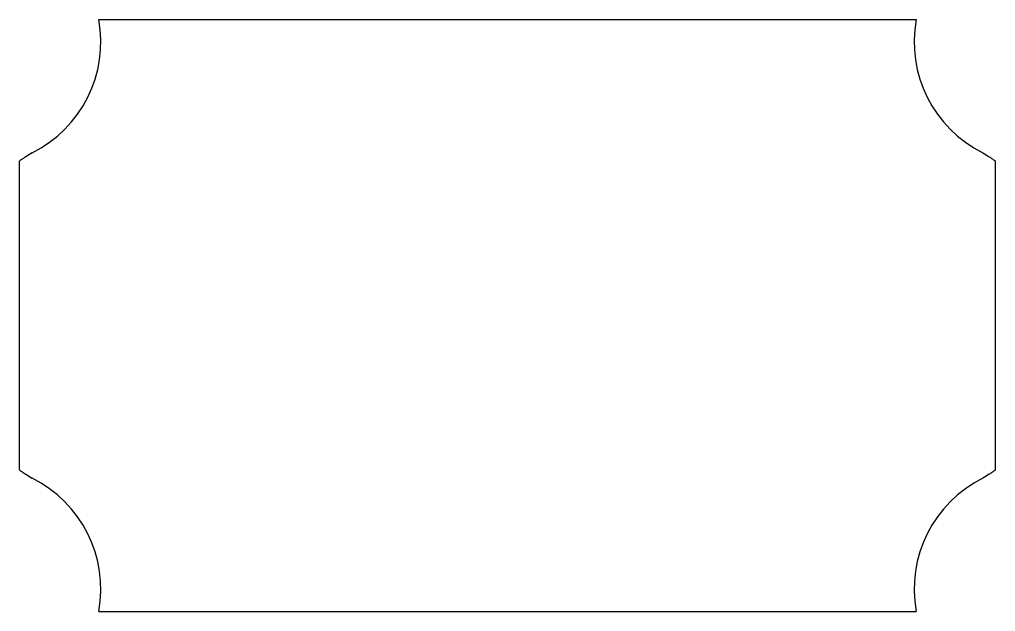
# Model space of a CAD drawing. Header units: millimetres. Extents: x 140 to 440, y 153 to 335.
import ezdxf

# ---------------------------------------------------------------- set-up
doc = ezdxf.new("R2010")
doc.units = ezdxf.units.MM
doc.layers.add('BASE_DE_SUSTENTA', color=7, linetype='Continuous')
doc.layers.add('Default', color=7, linetype='Continuous')

# ---------------------------------------------------------------- blocks, each defined once
blk = doc.blocks.new('SE')
at = {"layer": 'BASE_DE_SUSTENTA', "color": 7, "linetype": 'Continuous'}
for p, q in [((164.49, 335.36), (415.75, 335.36)), ((140.12, 290.33), (140.12, 291.81)), ((440.12, 290.33), (440.12, 291.81)), ((140.12, 198.33), (140.12, 290.33)), ((440.12, 198.33), (440.12, 290.33)), ((140.12, 196.86), (140.12, 198.33)), ((440.12, 196.86), (440.12, 198.33)), ((164.49, 153.31), (415.75, 153.31))]:
    blk.add_line(p, q, dxfattribs=at)
for centre, start, end in [((127.02, 328.46), 296.4899, 10.434), ((453.22, 328.46), 169.566, 243.5101), ((127.02, 160.21), 349.566, 63.5101), ((453.22, 160.21), 116.4899, 190.434)]:
    blk.add_arc(centre, 38.1, start, end, dxfattribs=at)
for points, knots in [([(144.01, 294.36), (143.36, 293.94), (142.69, 293.54), (141.7, 292.93), (141.37, 292.72), (140.73, 292.29), (140.41, 292.06), (140.12, 291.81)], [0, 0, 0, 0, 0.5, 0.5, 0.75, 0.75, 1, 1, 1, 1]), ([(436.22, 294.36), (436.88, 293.94), (437.55, 293.54), (438.54, 292.93), (438.86, 292.72), (439.51, 292.29), (439.82, 292.06), (440.12, 291.81)], [0, 0, 0, 0, 0.5, 0.5, 0.75, 0.75, 1, 1, 1, 1]), ([(140.12, 196.86), (140.41, 196.61), (140.73, 196.38), (141.37, 195.94), (141.7, 195.74), (142.69, 195.13), (143.36, 194.73), (144.01, 194.31)], [0, 0, 0, 0, 0.25, 0.25, 0.5, 0.5, 1, 1, 1, 1]), ([(440.12, 196.86), (439.82, 196.61), (439.51, 196.38), (438.86, 195.94), (438.54, 195.74), (437.55, 195.13), (436.88, 194.73), (436.22, 194.31)], [0, 0, 0, 0, 0.25, 0.25, 0.5, 0.5, 1, 1, 1, 1])]:
    blk.add_open_spline(points, degree=3, knots=knots, dxfattribs=at)

msp = doc.modelspace()

# ---------------------------------------------------------------- block references
at = {"layer": 'Default'}
msp.add_blockref('SE', (0, 0), dxfattribs=at)

doc.saveas('drawing.dxf')
